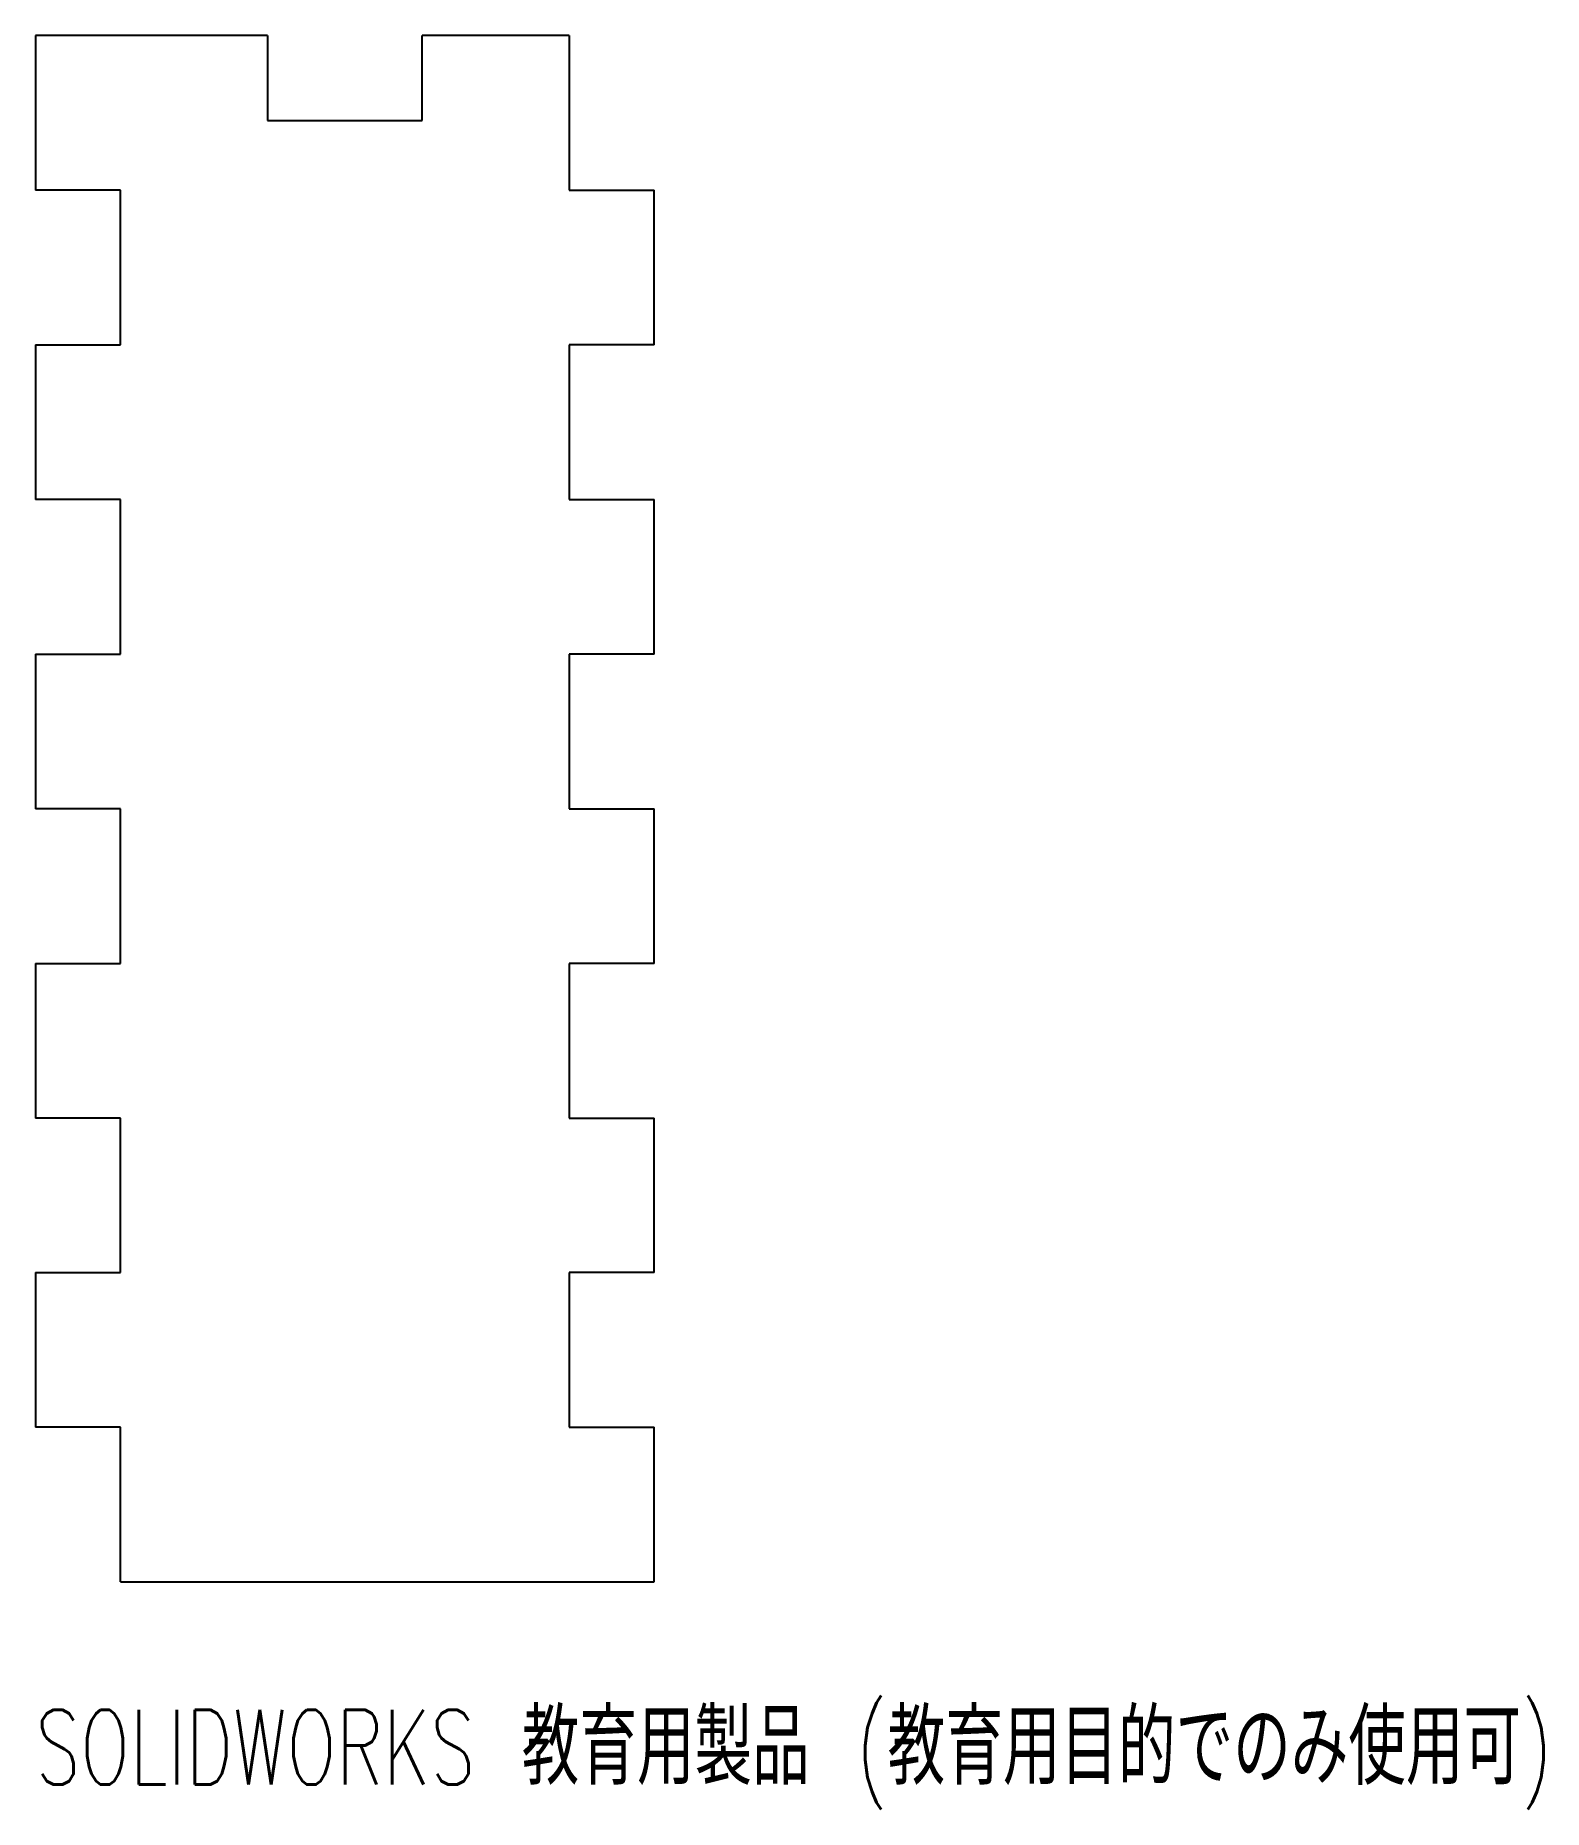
# Model space of a CAD drawing. Header units: millimetres. Extents: x -20 to 77, y -65 to 50.
import ezdxf

# ---------------------------------------------------------------- set-up
doc = ezdxf.new("R2010")
doc.units = ezdxf.units.MM
doc.styles.add('SLDTEXTSTYLE0', font='TXT', dxfattribs={"width": 0.7, "bigfont": 'bigfont'})

msp = doc.modelspace()

# ---------------------------------------------------------------- linework, layer by layer
at = {"color": 7, "linetype": 'Continuous', "lineweight": 25}
for p, q in [((-5, 50), (-20, 50)), ((-20, 50), (-20, 40)), ((-5, 50), (-5, 44.5)), ((14.5, 50), (5, 50)), ((5, 44.5), (5, 50)), ((14.5, 50), (14.5, 40)), ((-5, 44.5), (5, 44.5)), ((-14.5, 40), (-20, 40)), ((-14.5, 30), (-14.5, 40)), ((14.5, 40), (20, 40)), ((20, 30), (20, 40)), ((-20, 30), (-14.5, 30)), ((-20, 30), (-20, 20)), ((14.5, 30), (14.5, 20)), ((20, 30), (14.5, 30)), ((-14.5, 20), (-20, 20)), ((-14.5, 10), (-14.5, 20)), ((14.5, 20), (20, 20)), ((20, 10), (20, 20)), ((-20, 10), (-14.5, 10)), ((-20, 10), (-20, 0)), ((14.5, 10), (14.5, 0)), ((20, 10), (14.5, 10)), ((-14.5, 0), (-20, 0)), ((-14.5, -10), (-14.5, 0)), ((14.5, 0), (20, 0)), ((20, -10), (20, 0)), ((-20, -10), (-14.5, -10)), ((-20, -10), (-20, -20)), ((14.5, -10), (14.5, -20)), ((20, -10), (14.5, -10)), ((-14.5, -20), (-20, -20)), ((-14.5, -30), (-14.5, -20)), ((14.5, -20), (20, -20)), ((20, -30), (20, -20)), ((-20, -30), (-14.5, -30)), ((-20, -30), (-20, -40)), ((14.5, -30), (14.5, -40)), ((20, -30), (14.5, -30)), ((-14.5, -40), (-20, -40)), ((-14.5, -50), (-14.5, -40)), ((14.5, -40), (20, -40)), ((20, -50), (20, -40)), ((-14.5, -50), (20, -50))]:
    msp.add_line(p, q, dxfattribs=at)

# ---------------------------------------------------------------- texts
at = {"color": 7, "linetype": 'Continuous', "insert": (-20, -58.27), "char_height": 4.8336, "attachment_point": 1, "style": 'SLDTEXTSTYLE0'}
msp.add_mtext('SOLIDWORKS 教育用製品 (教育用目的でのみ使用可)', dxfattribs=at)

doc.saveas('drawing.dxf')
